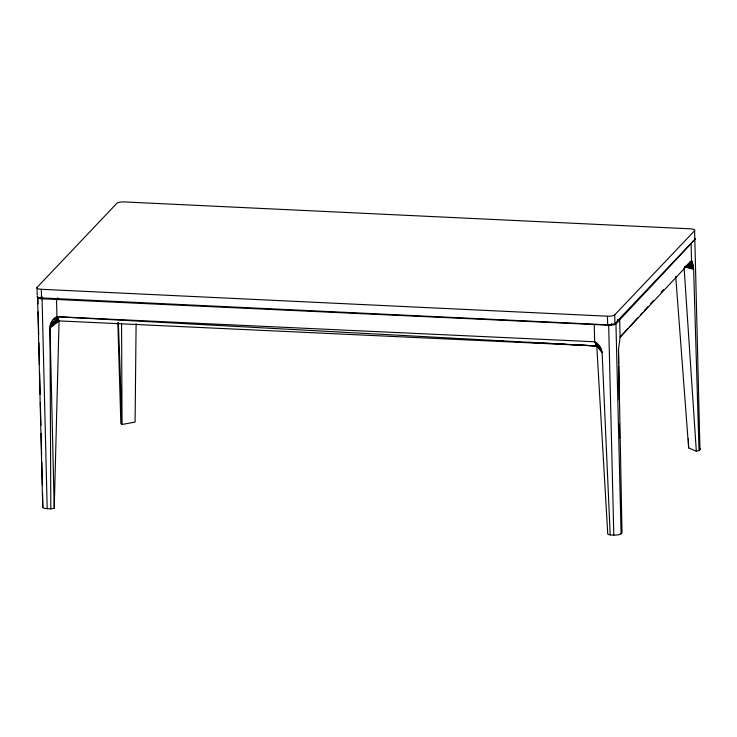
<?xml version="1.0" encoding="UTF-8"?>
<svg xmlns="http://www.w3.org/2000/svg" width="737" height="737" viewBox="0 0 737 737"><rect width="100%" height="100%" fill="white"/><g stroke="black" fill="none" stroke-linecap="round" stroke-linejoin="round"><path stroke-width="1.11" d="M136.105 323.543L135.092 422.098L122.056 424.466L120.859 423.572L117.856 322.751M617.422 319.803L619.67 319.904L620.093 337.159L618.5 349.679L622.01 532.768L621.079 533.763A5.97 1.603 -1.4 0 1 613.81 535.08L610.199 534.915L602.166 353.871C602.046 348.868 599.015 344.151 594.648 341.775L56.942 316.726C52.622 318.697 49.821 323.405 50.005 328.14L50.816 508.843L47.196 508.677A5.97 1.603 -1.4 0 1 42.903 506.816L42.571 493.062M50.816 508.843L54.234 508.447L59.061 320.807L56.942 316.726L56.528 299.471L58.011 297.886M610.199 534.915L607.776 534.242L596.767 345.856L597.67 343.986M627.85 328.665L620.093 337.159L691.536 260.861L691.113 243.615M629.398 326.97L637.929 317.629M640.25 315.086L642.581 312.534M644.129 310.839L648.007 306.592M650.338 304.049L653.433 300.65M661.19 292.165L663.521 289.613M37.946 303.819L37.78 296.937A5.97 1.603 -1.4 0 0 42.073 298.798L608.679 325.201A5.97 1.603 -1.4 0 0 615.948 323.875L694.834 239.636A5.97 1.603 -1.4 0 0 694.54 238.613M675.718 276.366L688.634 447.893L696.336 451.228L699.035 450.51L699.966 449.524L694.834 239.636M37.228 294.975L37.043 287.43L116.925 203.237A5.97 1.603 -1.4 0 1 124.212 201.92L690.339 228.829A5.97 1.603 -1.4 0 1 694.613 230.69L694.825 239.322L614.934 323.515A5.97 1.603 -1.4 0 1 607.657 324.824L41.521 297.914L40.102 297.37M37.043 287.43A5.97 1.603 -1.4 0 0 41.309 289.291L607.445 316.201A5.97 1.603 -1.4 0 0 614.722 314.883L694.613 230.69M612.097 324.216L611.305 324.612M689.768 262.317L691.536 260.861L692.089 261.589L693.637 269.438L699.035 450.51M56.427 316.993L59.061 320.807L50.005 328.14L54.234 508.447M689.869 262.16L691.536 260.861M688.358 263.625L691.822 261.174M50.033 326.933L59.061 320.807L55.911 317.269M687.621 264.426L692.089 261.589M50.171 325.745L59.061 320.807L55.413 317.592M686.81 265.163L692.347 262.114M594.225 324.529L594.648 341.775L596.767 345.856L598.545 344.888M686.893 265.375L692.587 262.74M50.411 324.584L59.061 320.807L54.925 317.914M685.99 265.974L692.808 263.468M50.77 323.46L59.061 320.807L54.022 318.651M686.036 266.158L693.01 264.279M51.231 322.373L59.061 320.807L53.193 319.471M685.051 266.527L693.185 265.173M51.783 321.341L59.061 320.807M685.069 266.628L693.342 266.149M595.717 342.419L596.767 345.856L599.338 345.856M685.088 266.748L693.462 267.19M501.28 340.844L503.574 340.973M515.071 341.59L519.668 341.83M528.862 342.327L535.753 342.696M542.644 343.064L550.696 343.497M556.435 343.801L566.781 344.354M570.226 344.538L596.657 345.957L594.648 341.775M37.255 296.053A5.97 1.603 -1.4 0 0 41.521 297.914L42.396 297.988L42.368 297.131M685.097 266.868L693.563 268.286M685.106 266.997L693.637 269.438M596.73 343.166L596.767 345.856L600.047 346.887M602.074 352.655L596.767 345.856L600.655 347.975M601.88 351.457L596.767 345.856L601.171 349.098M596.767 345.856L601.576 350.268M684.111 267.835L696.336 451.228M118.362 322.64L122.056 424.466L121.559 323.267M688.404 438.708L688.634 447.893M615.948 323.875L621.079 533.763M614.722 314.883L614.934 323.515M611.747 323.571L611.774 324.437M611.535 323.672L611.553 324.529M608.679 325.201L613.81 535.08M607.445 316.201L607.657 324.824M42.073 298.798L47.196 508.677M41.908 297.094L41.926 297.96M41.558 297.057L41.576 297.923L41.309 289.291M41.235 297.011L41.254 297.868M38.14 311.852L38.702 334.782M38.895 342.816L39.429 364.603M39.623 372.636L40.157 394.424M40.351 402.457L40.913 425.387M41.115 433.42L41.641 455.208M41.816 462.09L42.377 485.029M37.587 297.361L42.718 507.24M618.518 350.895L618.675 363.498M618.712 365.792L619.144 400.154M619.448 424.208L619.624 437.953M694.549 238.3A5.97 1.603 -1.4 0 1 694.825 239.322M699.671 448.492A5.97 1.603 -1.4 0 1 699.966 449.524M596.657 345.957L58.96 320.908L56.942 316.726L596.657 345.957"/></g></svg>
